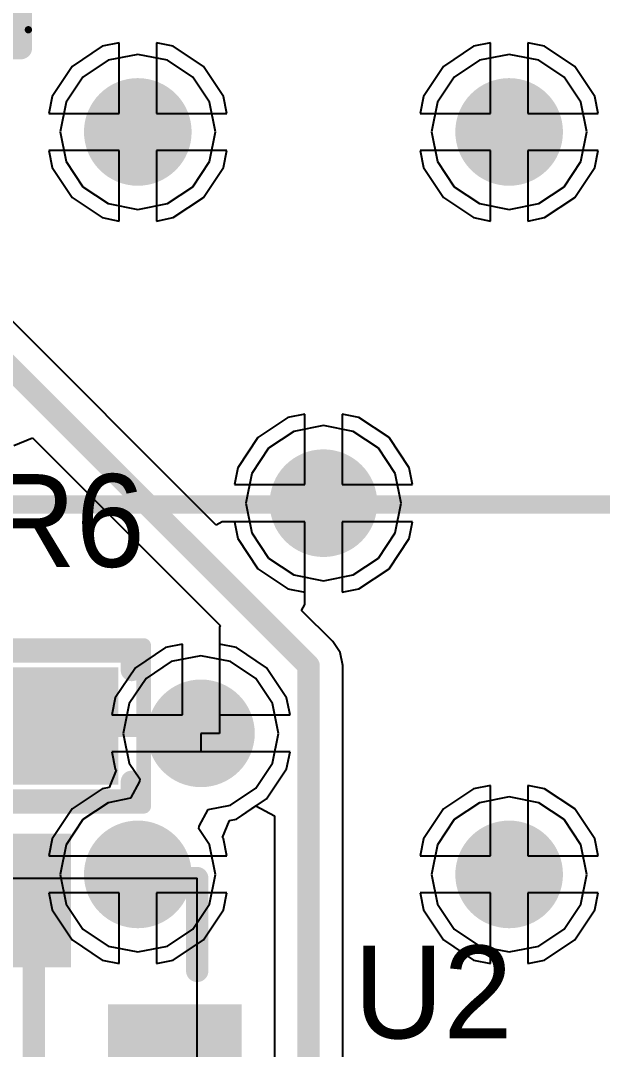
# Model space of a CAD drawing. Header units: millimetres. Extents: x 0.16 to 3.68, y 0.79 to 4.96.
# Drawn here: x 1.8684 to 2.0251, y 1.2529 to 1.53 of the extents above; entities that cross this region are included whole.
import ezdxf

# ---------------------------------------------------------------- set-up
doc = ezdxf.new("R2010")
doc.units = ezdxf.units.MM
doc.header["$MEASUREMENT"] = 0
for name, color, linetype in [('BottomLayer', 5, 'Continuous'), ('BottomOverlay', 54, 'Continuous'), ('KeepOutLayer', 6, 'Continuous'), ('Mechanical1', 6, 'Continuous'), ('Mechanical13', 56, 'Continuous'), ('Mechanical15', 56, 'Continuous'), ('MidLayer1', 16, 'Continuous'), ('MidLayer2', 76, 'Continuous'), ('MultiLayer', 9, 'Continuous'), ('TopLayer', 1, 'Continuous'), ('TopOverlay', 2, 'Continuous'), ('TopPaste', 8, 'Continuous'), ('TopSolder', 216, 'Continuous'), ('ViaHoleLayer', 16, 'Continuous')]:
    doc.layers.add(name, color=color, linetype=linetype)

# ---------------------------------------------------------------- blocks, each defined once
blk = doc.blocks.new('RES_0402_1005_2')
at = {"layer": 'Mechanical13', "const_width": 0.00394}
for points in [[(-0.02067, 0.01083), (-0.02067, -0.01083)], [(0.02067, 0.01083), (-0.02067, 0.01083)], [(0.02067, 0.01083), (0.02067, -0.01083)], [(0.02067, -0.01083), (-0.02067, -0.01083)]]:
    blk.add_lwpolyline(points, dxfattribs=at)
at = {"layer": 'Mechanical13', "const_width": 0.00197}
for points in [[(-0.02165, 0.01083, 1), (-0.01969, 0.01083, 1)], [(-0.02165, 0.01083, 1), (-0.01969, 0.01083, 1)], [(0.01969, 0.01083, 1), (0.02165, 0.01083, 1)], [(0.01969, 0.01083, 1), (0.02165, 0.01083, 1)], [(-0.02165, -0.01083, 1), (-0.01969, -0.01083, 1)], [(-0.02165, -0.01083, 1), (-0.01969, -0.01083, 1)], [(0.01969, -0.01083, 1), (0.02165, -0.01083, 1)], [(0.01969, -0.01083, 1), (0.02165, -0.01083, 1)]]:
    blk.add_lwpolyline(points, format="xyb", close=True, dxfattribs=at)
at = {"layer": 'Mechanical15', "const_width": 0.00394}
for points in [[(-0.04823, 0.02165), (-0.04823, -0.02165)], [(0.04823, 0.02165), (-0.04823, 0.02165)], [(0.04823, 0.02165), (0.04823, -0.02165)], [(0, 0.01083), (0, -0.01083)], [(0.01083, 0), (-0.01083, 0)], [(0.04823, -0.02165), (-0.04823, -0.02165)]]:
    blk.add_lwpolyline(points, dxfattribs=at)
at = {"layer": 'Mechanical15', "const_width": 0.00197}
for points in [[(-0.04921, 0.02165, 1), (-0.04724, 0.02165, 1)], [(-0.04921, 0.02165, 1), (-0.04724, 0.02165, 1)], [(0.04724, 0.02165, 1), (0.04921, 0.02165, 1)], [(0.04724, 0.02165, 1), (0.04921, 0.02165, 1)], [(-0.00098, 0.01083, 1), (0.00098, 0.01083, 1)], [(-0.01181, 0, 1), (-0.00984, 0, 1)], [(0.00984, 0, 1), (0.01181, 0, 1)], [(-0.00098, -0.01083, 1), (0.00098, -0.01083, 1)], [(-0.04921, -0.02165, 1), (-0.04724, -0.02165, 1)], [(-0.04921, -0.02165, 1), (-0.04724, -0.02165, 1)], [(0.04724, -0.02165, 1), (0.04921, -0.02165, 1)], [(0.04724, -0.02165, 1), (0.04921, -0.02165, 1)]]:
    blk.add_lwpolyline(points, format="xyb", close=True, dxfattribs=at)
at = {"layer": 'TopLayer'}
for points in [[(-0.00787, -0.01181), (-0.00787, 0.01181), (-0.0374, -0.01181), (-0.0374, 0.01181)], [(0.0374, -0.01181), (0.0374, 0.01181), (0.00787, -0.01181), (0.00787, 0.01181)]]:
    blk.add_solid(points, dxfattribs=at)
at = {"layer": 'TopOverlay', "const_width": 0.00591}
for points in [[(0.045, 0.02), (-0.045, 0.02)], [(-0.045, 0.02), (-0.045, 0.015)], [(0, 0.02), (0, -0.02)], [(0.045, 0.02), (0.045, 0.015)], [(-0.045, -0.015), (-0.045, -0.02)], [(0.045, -0.015), (0.045, -0.02)], [(0.045, -0.02), (-0.045, -0.02)]]:
    blk.add_lwpolyline(points, dxfattribs=at)
at = {"layer": 'TopOverlay', "const_width": 0.00295}
for points in [[(-0.04648, 0.02, 1), (-0.04352, 0.02, 1)], [(-0.04648, 0.02, 1), (-0.04352, 0.02, 1)], [(-0.00148, 0.02, 1), (0.00148, 0.02, 1)], [(0.04352, 0.02, 1), (0.04648, 0.02, 1)], [(0.04352, 0.02, 1), (0.04648, 0.02, 1)], [(-0.04648, 0.015, 1), (-0.04352, 0.015, 1)], [(0.04352, 0.015, 1), (0.04648, 0.015, 1)], [(-0.04648, -0.015, 1), (-0.04352, -0.015, 1)], [(0.04352, -0.015, 1), (0.04648, -0.015, 1)], [(-0.04648, -0.02, 1), (-0.04352, -0.02, 1)], [(-0.04648, -0.02, 1), (-0.04352, -0.02, 1)], [(-0.00148, -0.02, 1), (0.00148, -0.02, 1)], [(0.04352, -0.02, 1), (0.04648, -0.02, 1)], [(0.04352, -0.02, 1), (0.04648, -0.02, 1)]]:
    blk.add_lwpolyline(points, format="xyb", close=True, dxfattribs=at)
at = {"layer": 'TopPaste'}
for points in [[(-0.00787, -0.01181), (-0.00787, 0.01181), (-0.0374, -0.01181), (-0.0374, 0.01181)], [(0.0374, -0.01181), (0.0374, 0.01181), (0.00787, -0.01181), (0.00787, 0.01181)]]:
    blk.add_solid(points, dxfattribs=at)
at = {"layer": 'TopSolder'}
for points in [[(-0.00387, -0.01581), (-0.00387, 0.01581), (-0.0414, -0.01581), (-0.0414, 0.01581)], [(0.0414, -0.01581), (0.0414, 0.01581), (0.00387, -0.01581), (0.00387, 0.01581)]]:
    blk.add_solid(points, dxfattribs=at)
blk = doc.blocks.new('5________CUINC_B_5')
at = {"layer": 'BottomOverlay', "const_width": 0.005}
blk.add_lwpolyline([(0.16965, -0.16465), (-0.165, -0.16465)], dxfattribs=at)
blk = doc.blocks.new('LGA16R65P4X4_400X400X160_30')
at = {"layer": 'Mechanical1'}
for points in [[(-0.032, 0.082), (-0.082, 0.032)], [(0.082, 0.082), (-0.082, 0.082)], [(-0.082, 0.082), (-0.082, -0.082)], [(-0.032, 0.082), (-0.044, 0.082)], [(-0.007, 0.082), (-0.019, 0.082)], [(0.019, 0.082), (0.007, 0.082)], [(0.044, 0.082), (0.032, 0.082)], [(0.082, 0.082), (0.082, -0.082)], [(-0.082, 0.044), (-0.082, 0.032)], [(0.082, 0.044), (0.082, 0.032)], [(-0.082, 0.019), (-0.082, 0.007)], [(0.082, 0.019), (0.082, 0.007)], [(-0.082, -0.007), (-0.082, -0.019)], [(0.082, -0.007), (0.082, -0.019)], [(-0.082, -0.032), (-0.082, -0.044)], [(0.082, -0.032), (0.082, -0.044)], [(0.082, -0.082), (-0.082, -0.082)], [(-0.032, -0.082), (-0.044, -0.082)], [(-0.007, -0.082), (-0.019, -0.082)], [(0.019, -0.082), (0.007, -0.082)], [(0.044, -0.082), (0.032, -0.082)]]:
    blk.add_lwpolyline(points, dxfattribs=at)
for points in [[(-0.082, 0.082, 1), (-0.082, 0.082, 1)], [(-0.082, 0.082, 1), (-0.082, 0.082, 1)], [(-0.044, 0.082, 1), (-0.044, 0.082, 1)], [(-0.032, 0.082, 1), (-0.032, 0.082, 1)], [(-0.032, 0.082, 1), (-0.032, 0.082, 1)], [(-0.019, 0.082, 1), (-0.019, 0.082, 1)], [(-0.007, 0.082, 1), (-0.007, 0.082, 1)], [(0.007, 0.082, 1), (0.007, 0.082, 1)], [(0.019, 0.082, 1), (0.019, 0.082, 1)], [(0.032, 0.082, 1), (0.032, 0.082, 1)], [(0.044, 0.082, 1), (0.044, 0.082, 1)], [(0.082, 0.082, 1), (0.082, 0.082, 1)], [(0.082, 0.082, 1), (0.082, 0.082, 1)], [(-0.082, 0.044, 1), (-0.082, 0.044, 1)], [(0.082, 0.044, 1), (0.082, 0.044, 1)], [(-0.082, 0.032, 1), (-0.082, 0.032, 1)], [(-0.082, 0.032, 1), (-0.082, 0.032, 1)], [(0.082, 0.032, 1), (0.082, 0.032, 1)], [(-0.082, 0.019, 1), (-0.082, 0.019, 1)], [(0.082, 0.019, 1), (0.082, 0.019, 1)], [(-0.082, 0.007, 1), (-0.082, 0.007, 1)], [(0.082, 0.007, 1), (0.082, 0.007, 1)], [(-0.082, -0.007, 1), (-0.082, -0.007, 1)], [(0.082, -0.007, 1), (0.082, -0.007, 1)], [(-0.082, -0.019, 1), (-0.082, -0.019, 1)], [(0.082, -0.019, 1), (0.082, -0.019, 1)], [(-0.082, -0.032, 1), (-0.082, -0.032, 1)], [(0.082, -0.032, 1), (0.082, -0.032, 1)], [(-0.082, -0.044, 1), (-0.082, -0.044, 1)], [(0.082, -0.044, 1), (0.082, -0.044, 1)], [(-0.082, -0.082, 1), (-0.082, -0.082, 1)], [(-0.082, -0.082, 1), (-0.082, -0.082, 1)], [(-0.044, -0.082, 1), (-0.044, -0.082, 1)], [(-0.032, -0.082, 1), (-0.032, -0.082, 1)], [(-0.019, -0.082, 1), (-0.019, -0.082, 1)], [(-0.007, -0.082, 1), (-0.007, -0.082, 1)], [(0.007, -0.082, 1), (0.007, -0.082, 1)], [(0.019, -0.082, 1), (0.019, -0.082, 1)], [(0.032, -0.082, 1), (0.032, -0.082, 1)], [(0.044, -0.082, 1), (0.044, -0.082, 1)], [(0.082, -0.082, 1), (0.082, -0.082, 1)], [(0.082, -0.082, 1), (0.082, -0.082, 1)]]:
    blk.add_lwpolyline(points, format="xyb", close=True, dxfattribs=at)
at = {"layer": 'TopLayer'}
for points in [[(-0.032, 0.09), (-0.044, 0.09), (-0.032, 0.062), (-0.044, 0.062)], [(-0.007, 0.09), (-0.019, 0.09), (-0.007, 0.062), (-0.019, 0.062)], [(0.019, 0.09), (0.007, 0.09), (0.019, 0.062), (0.007, 0.062)], [(0.044, 0.09), (0.032, 0.09), (0.044, 0.062), (0.032, 0.062)], [(-0.09, 0.044), (-0.09, 0.032), (-0.062, 0.044), (-0.062, 0.032)], [(0.062, 0.044), (0.062, 0.032), (0.09, 0.044), (0.09, 0.032)], [(-0.09, 0.019), (-0.09, 0.007), (-0.062, 0.019), (-0.062, 0.007)], [(0.062, 0.019), (0.062, 0.007), (0.09, 0.019), (0.09, 0.007)], [(-0.09, -0.007), (-0.09, -0.019), (-0.062, -0.007), (-0.062, -0.019)], [(0.062, -0.007), (0.062, -0.019), (0.09, -0.007), (0.09, -0.019)], [(-0.09, -0.032), (-0.09, -0.044), (-0.062, -0.032), (-0.062, -0.044)], [(0.062, -0.032), (0.062, -0.044), (0.09, -0.032), (0.09, -0.044)], [(-0.032, -0.062), (-0.044, -0.062), (-0.032, -0.09), (-0.044, -0.09)], [(-0.007, -0.062), (-0.019, -0.062), (-0.007, -0.09), (-0.019, -0.09)], [(0.019, -0.062), (0.007, -0.062), (0.019, -0.09), (0.007, -0.09)], [(0.044, -0.062), (0.032, -0.062), (0.044, -0.09), (0.032, -0.09)]]:
    blk.add_solid(points, dxfattribs=at)
at = {"layer": 'TopOverlay', "const_width": 0.006}
for points in [[(-0.057, 0.082), (-0.082, 0.082)], [(-0.082, 0.082), (-0.082, 0.057)], [(0.082, 0.082), (0.057, 0.082)], [(0.082, 0.082), (0.082, 0.057)], [(-0.082, -0.057), (-0.082, -0.082)], [(0.082, -0.057), (0.082, -0.082)], [(-0.057, -0.082), (-0.082, -0.082)], [(0.082, -0.082), (0.057, -0.082)]]:
    blk.add_lwpolyline(points, dxfattribs=at)
at = {"layer": 'TopOverlay', "const_width": 0.003}
for points in [[(-0.0835, 0.082, 1), (-0.0805, 0.082, 1)], [(-0.0835, 0.082, 1), (-0.0805, 0.082, 1)], [(-0.0585, 0.082, 1), (-0.0555, 0.082, 1)], [(0.0555, 0.082, 1), (0.0585, 0.082, 1)], [(0.0805, 0.082, 1), (0.0835, 0.082, 1)], [(0.0805, 0.082, 1), (0.0835, 0.082, 1)], [(-0.0835, 0.057, 1), (-0.0805, 0.057, 1)], [(0.0805, 0.057, 1), (0.0835, 0.057, 1)], [(-0.0835, -0.057, 1), (-0.0805, -0.057, 1)], [(0.0805, -0.057, 1), (0.0835, -0.057, 1)], [(-0.0835, -0.082, 1), (-0.0805, -0.082, 1)], [(-0.0835, -0.082, 1), (-0.0805, -0.082, 1)], [(-0.0585, -0.082, 1), (-0.0555, -0.082, 1)], [(0.0555, -0.082, 1), (0.0585, -0.082, 1)], [(0.0805, -0.082, 1), (0.0835, -0.082, 1)], [(0.0805, -0.082, 1), (0.0835, -0.082, 1)]]:
    blk.add_lwpolyline(points, format="xyb", close=True, dxfattribs=at)
at = {"layer": 'TopPaste'}
for points in [[(-0.032, 0.09), (-0.044, 0.09), (-0.032, 0.062), (-0.044, 0.062)], [(-0.007, 0.09), (-0.019, 0.09), (-0.007, 0.062), (-0.019, 0.062)], [(0.019, 0.09), (0.007, 0.09), (0.019, 0.062), (0.007, 0.062)], [(0.044, 0.09), (0.032, 0.09), (0.044, 0.062), (0.032, 0.062)], [(-0.09, 0.044), (-0.09, 0.032), (-0.062, 0.044), (-0.062, 0.032)], [(0.062, 0.044), (0.062, 0.032), (0.09, 0.044), (0.09, 0.032)], [(-0.09, 0.019), (-0.09, 0.007), (-0.062, 0.019), (-0.062, 0.007)], [(0.062, 0.019), (0.062, 0.007), (0.09, 0.019), (0.09, 0.007)], [(-0.09, -0.007), (-0.09, -0.019), (-0.062, -0.007), (-0.062, -0.019)], [(0.062, -0.007), (0.062, -0.019), (0.09, -0.007), (0.09, -0.019)], [(-0.09, -0.032), (-0.09, -0.044), (-0.062, -0.032), (-0.062, -0.044)], [(0.062, -0.032), (0.062, -0.044), (0.09, -0.032), (0.09, -0.044)], [(-0.032, -0.062), (-0.044, -0.062), (-0.032, -0.09), (-0.044, -0.09)], [(-0.007, -0.062), (-0.019, -0.062), (-0.007, -0.09), (-0.019, -0.09)], [(0.019, -0.062), (0.007, -0.062), (0.019, -0.09), (0.007, -0.09)], [(0.044, -0.062), (0.032, -0.062), (0.044, -0.09), (0.032, -0.09)]]:
    blk.add_solid(points, dxfattribs=at)
at = {"layer": 'TopSolder'}
for points in [[(-0.028, 0.094), (-0.048, 0.094), (-0.028, 0.058), (-0.048, 0.058)], [(-0.003, 0.094), (-0.023, 0.094), (-0.003, 0.058), (-0.023, 0.058)], [(0.023, 0.094), (0.003, 0.094), (0.023, 0.058), (0.003, 0.058)], [(0.048, 0.094), (0.028, 0.094), (0.048, 0.058), (0.028, 0.058)], [(-0.094, 0.048), (-0.094, 0.028), (-0.058, 0.048), (-0.058, 0.028)], [(0.058, 0.048), (0.058, 0.028), (0.094, 0.048), (0.094, 0.028)], [(-0.094, 0.023), (-0.094, 0.003), (-0.058, 0.023), (-0.058, 0.003)], [(0.058, 0.023), (0.058, 0.003), (0.094, 0.023), (0.094, 0.003)], [(-0.094, -0.003), (-0.094, -0.023), (-0.058, -0.003), (-0.058, -0.023)], [(0.058, -0.003), (0.058, -0.023), (0.094, -0.003), (0.094, -0.023)], [(-0.094, -0.028), (-0.094, -0.048), (-0.058, -0.028), (-0.058, -0.048)], [(0.058, -0.028), (0.058, -0.048), (0.094, -0.028), (0.094, -0.048)], [(-0.028, -0.058), (-0.048, -0.058), (-0.028, -0.094), (-0.048, -0.094)], [(-0.003, -0.058), (-0.023, -0.058), (-0.003, -0.094), (-0.023, -0.094)], [(0.023, -0.058), (0.003, -0.058), (0.023, -0.094), (0.003, -0.094)], [(0.048, -0.058), (0.028, -0.058), (0.048, -0.094), (0.028, -0.094)]]:
    blk.add_solid(points, dxfattribs=at)
blk = doc.blocks.new('LED_0603_1608_BLUE_40')
at = {"layer": 'Mechanical13', "const_width": 0.00394}
for points in [[(-0.03445, -0.0187), (-0.03445, 0.0187)], [(0.03445, 0.0187), (-0.03445, 0.0187)], [(0.03445, -0.0187), (0.03445, 0.0187)], [(0.03445, -0.0187), (-0.03445, -0.0187)]]:
    blk.add_lwpolyline(points, dxfattribs=at)
at = {"layer": 'Mechanical13', "const_width": 0.00197}
for points in [[(-0.03543, 0.0187, 1), (-0.03346, 0.0187, 1)], [(-0.03543, 0.0187, 1), (-0.03346, 0.0187, 1)], [(0.03346, 0.0187, 1), (0.03543, 0.0187, 1)], [(0.03346, 0.0187, 1), (0.03543, 0.0187, 1)], [(-0.03543, -0.0187, 1), (-0.03346, -0.0187, 1)], [(-0.03543, -0.0187, 1), (-0.03346, -0.0187, 1)], [(0.03346, -0.0187, 1), (0.03543, -0.0187, 1)], [(0.03346, -0.0187, 1), (0.03543, -0.0187, 1)]]:
    blk.add_lwpolyline(points, format="xyb", close=True, dxfattribs=at)
at = {"layer": 'Mechanical15'}
for points, const_width in [([(-0.055, -0.02953), (-0.055, 0.02953)], 0.00197), ([(0.055, 0.02953), (-0.055, 0.02953)], 0.00197), ([(0.055, -0.02953), (0.055, 0.02953)], 0.00197), ([(0, -0.0187), (0, 0.0187)], 0.00394), ([(0.0187, 0), (-0.0187, 0)], 0.00394), ([(0.055, -0.02953), (-0.055, -0.02953)], 0.00197)]:
    blk.add_lwpolyline(points, dxfattribs=dict(at, const_width=const_width))
for points, const_width in [([(-0.05549, 0.02953, 1), (-0.05451, 0.02953, 1)], 0.000984), ([(-0.05549, 0.02953, 1), (-0.05451, 0.02953, 1)], 0.000984), ([(0.05451, 0.02953, 1), (0.05549, 0.02953, 1)], 0.000984), ([(0.05451, 0.02953, 1), (0.05549, 0.02953, 1)], 0.000984), ([(-0.00098, 0.0187, 1), (0.00098, 0.0187, 1)], 0.00197), ([(-0.01969, 0, 1), (-0.01772, 0, 1)], 0.00197), ([(0.01772, 0, 1), (0.01968, 0, 1)], 0.00197), ([(-0.00098, -0.0187, 1), (0.00098, -0.0187, 1)], 0.00197), ([(-0.05549, -0.02953, 1), (-0.05451, -0.02953, 1)], 0.000984), ([(-0.05549, -0.02953, 1), (-0.05451, -0.02953, 1)], 0.000984), ([(0.05451, -0.02953, 1), (0.05549, -0.02953, 1)], 0.000984), ([(0.05451, -0.02953, 1), (0.05549, -0.02953, 1)], 0.000984)]:
    blk.add_lwpolyline(points, format="xyb", close=True, dxfattribs=dict(at, const_width=const_width))
at = {"layer": 'TopLayer'}
for points in [[(-0.01378, -0.01575), (-0.01378, 0.01575), (-0.04528, -0.01575), (-0.04528, 0.01575)], [(0.04528, -0.01575), (0.04528, 0.01575), (0.01378, -0.01575), (0.01378, 0.01575)]]:
    blk.add_solid(points, dxfattribs=at)
at = {"layer": 'TopOverlay'}
for points, const_width in [([(-0.06, 0.02), (-0.06, 0.02756)], 0.00591), ([(0.05906, 0.02756), (-0.06, 0.02756)], 0.00591), ([(0, 0.01378), (0, 0.02756)], 0.00591), ([(0.06, 0.02756), (0.055, 0.02756)], 0.00591), ([(0.055, 0.01), (0.055, 0.02756)], 0.00591), ([(0.06, 0.01), (0.06, 0.02756)], 0.00591), ([(0.00689, 0), (-0.00689, 0.00984)], 0.00394), ([(-0.00689, 0), (-0.00689, 0.00984)], 0.00394), ([(0.06, 0.01), (0.055, 0.01)], 0.00591), ([(0.00689, 0), (0.00689, 0.00886)], 0.00394), ([(-0.00689, -0.00984), (-0.00689, 0)], 0.00394), ([(-0.00689, -0.00984), (0.00689, 0)], 0.00394), ([(0.00689, -0.00886), (0.00689, 0)], 0.00394), ([(0.06, -0.01), (0.055, -0.01)], 0.00591), ([(0.055, -0.02756), (0.055, -0.01)], 0.00591), ([(0.06, -0.02756), (0.06, -0.01)], 0.00591), ([(0, -0.02756), (0, -0.01378)], 0.00591), ([(-0.06, -0.02756), (-0.06, -0.02)], 0.00591), ([(0.05906, -0.02756), (-0.06, -0.02756)], 0.00591), ([(0.06, -0.02756), (0.055, -0.02756)], 0.00591)]:
    blk.add_lwpolyline(points, dxfattribs=dict(at, const_width=const_width))
for points, const_width in [([(-0.06148, 0.02756, 1), (-0.05852, 0.02756, 1)], 0.00295), ([(-0.06148, 0.02756, 1), (-0.05852, 0.02756, 1)], 0.00295), ([(-0.00148, 0.02756, 1), (0.00148, 0.02756, 1)], 0.00295), ([(0.05352, 0.02756, 1), (0.05648, 0.02756, 1)], 0.00295), ([(0.05352, 0.02756, 1), (0.05648, 0.02756, 1)], 0.00295), ([(0.05758, 0.02756, 1), (0.06053, 0.02756, 1)], 0.00295), ([(0.05852, 0.02756, 1), (0.06148, 0.02756, 1)], 0.00295), ([(0.05852, 0.02756, 1), (0.06148, 0.02756, 1)], 0.00295), ([(-0.06148, 0.02, 1), (-0.05852, 0.02, 1)], 0.00295), ([(-0.00148, 0.01378, 1), (0.00148, 0.01378, 1)], 0.00295), ([(-0.00787, 0.00984, 1), (-0.00591, 0.00984, 1)], 0.00197), ([(-0.00787, 0.00984, 1), (-0.00591, 0.00984, 1)], 0.00197), ([(0.05352, 0.01, 1), (0.05648, 0.01, 1)], 0.00295), ([(0.05352, 0.01, 1), (0.05648, 0.01, 1)], 0.00295), ([(0.05852, 0.01, 1), (0.06148, 0.01, 1)], 0.00295), ([(0.05852, 0.01, 1), (0.06148, 0.01, 1)], 0.00295), ([(0.00591, 0.00886, 1), (0.00787, 0.00886, 1)], 0.00197), ([(-0.00787, 0, 1), (-0.00591, 0, 1)], 0.00197), ([(-0.00787, 0, 1), (-0.00591, 0, 1)], 0.00197), ([(0.00591, 0, 1), (0.00787, 0, 1)], 0.00197), ([(0.00591, 0, 1), (0.00787, 0, 1)], 0.00197), ([(0.00591, 0, 1), (0.00787, 0, 1)], 0.00197), ([(0.00591, 0, 1), (0.00787, 0, 1)], 0.00197), ([(-0.00787, -0.00984, 1), (-0.00591, -0.00984, 1)], 0.00197), ([(-0.00787, -0.00984, 1), (-0.00591, -0.00984, 1)], 0.00197), ([(0.00591, -0.00886, 1), (0.00787, -0.00886, 1)], 0.00197), ([(0.05352, -0.01, 1), (0.05648, -0.01, 1)], 0.00295), ([(0.05352, -0.01, 1), (0.05648, -0.01, 1)], 0.00295), ([(0.05852, -0.01, 1), (0.06148, -0.01, 1)], 0.00295), ([(0.05852, -0.01, 1), (0.06148, -0.01, 1)], 0.00295), ([(-0.00148, -0.01378, 1), (0.00148, -0.01378, 1)], 0.00295), ([(-0.06148, -0.02, 1), (-0.05852, -0.02, 1)], 0.00295), ([(-0.06148, -0.02756, 1), (-0.05852, -0.02756, 1)], 0.00295), ([(-0.06148, -0.02756, 1), (-0.05852, -0.02756, 1)], 0.00295), ([(-0.00148, -0.02756, 1), (0.00148, -0.02756, 1)], 0.00295), ([(0.05352, -0.02756, 1), (0.05648, -0.02756, 1)], 0.00295), ([(0.05352, -0.02756, 1), (0.05648, -0.02756, 1)], 0.00295), ([(0.05758, -0.02756, 1), (0.06053, -0.02756, 1)], 0.00295), ([(0.05852, -0.02756, 1), (0.06148, -0.02756, 1)], 0.00295), ([(0.05852, -0.02756, 1), (0.06148, -0.02756, 1)], 0.00295)]:
    blk.add_lwpolyline(points, format="xyb", close=True, dxfattribs=dict(at, const_width=const_width))
at = {"layer": 'TopPaste'}
for points in [[(-0.01378, -0.01575), (-0.01378, 0.01575), (-0.04528, -0.01575), (-0.04528, 0.01575)], [(0.04528, -0.01575), (0.04528, 0.01575), (0.01378, -0.01575), (0.01378, 0.01575)]]:
    blk.add_solid(points, dxfattribs=at)
at = {"layer": 'TopSolder'}
for points in [[(-0.00978, -0.01975), (-0.00978, 0.01975), (-0.04928, -0.01975), (-0.04928, 0.01975)], [(0.04928, -0.01975), (0.04928, 0.01975), (0.00978, -0.01975), (0.00978, 0.01975)]]:
    blk.add_solid(points, dxfattribs=at)

msp = doc.modelspace()

# ---------------------------------------------------------------- linework, layer by layer
at = {"layer": 'BottomLayer'}
for p, q in [((1.89044, 1.52308), (1.88234, 1.51766)), ((1.895, 1.52399), (1.89044, 1.52308)), ((1.895, 1.505), (1.895, 1.52399)), ((1.90956, 1.52308), (1.905, 1.52399)), ((1.905, 1.52399), (1.905, 1.505)), ((1.91766, 1.51766), (1.90956, 1.52308)), ((1.99044, 1.52308), (1.98234, 1.51766)), ((1.995, 1.52399), (1.99044, 1.52308)), ((1.995, 1.505), (1.995, 1.52399)), ((2.00956, 1.52308), (2.005, 1.52399)), ((2.005, 1.52399), (2.005, 1.505)), ((2.01766, 1.51766), (2.00956, 1.52308)), ((1.88234, 1.51766), (1.87692, 1.50956)), ((1.92308, 1.50956), (1.91766, 1.51766)), ((1.98234, 1.51766), (1.97692, 1.50956)), ((2.02308, 1.50956), (2.01766, 1.51766)), ((1.87692, 1.50956), (1.87601, 1.505)), ((1.92399, 1.505), (1.92308, 1.50956)), ((1.97692, 1.50956), (1.97601, 1.505)), ((2.02399, 1.505), (2.02308, 1.50956)), ((1.87601, 1.505), (1.895, 1.505)), ((1.905, 1.505), (1.92399, 1.505)), ((1.97601, 1.505), (1.995, 1.505)), ((2.005, 1.505), (2.02399, 1.505)), ((1.895, 1.495), (1.87601, 1.495)), ((1.87601, 1.495), (1.87692, 1.49044)), ((1.895, 1.47601), (1.895, 1.495)), ((1.92399, 1.495), (1.905, 1.495)), ((1.905, 1.495), (1.905, 1.47601)), ((1.92308, 1.49044), (1.92399, 1.495)), ((1.995, 1.495), (1.97601, 1.495)), ((1.97601, 1.495), (1.97692, 1.49044)), ((1.995, 1.47601), (1.995, 1.495)), ((2.02399, 1.495), (2.005, 1.495)), ((2.005, 1.495), (2.005, 1.47601)), ((2.02308, 1.49044), (2.02399, 1.495)), ((1.87692, 1.49044), (1.88234, 1.48234)), ((1.91766, 1.48234), (1.92308, 1.49044)), ((1.97692, 1.49044), (1.98234, 1.48234)), ((2.01766, 1.48234), (2.02308, 1.49044)), ((1.92109, 1.39412), (1.83222, 1.48299)), ((1.88234, 1.48234), (1.89044, 1.47692)), ((1.90956, 1.47692), (1.91766, 1.48234)), ((1.98234, 1.48234), (1.99044, 1.47692)), ((2.00956, 1.47692), (2.01766, 1.48234)), ((1.89044, 1.47692), (1.895, 1.47601)), ((1.905, 1.47601), (1.90956, 1.47692)), ((1.99044, 1.47692), (1.995, 1.47601)), ((2.005, 1.47601), (2.00956, 1.47692)), ((1.94044, 1.42308), (1.93234, 1.41766)), ((1.945, 1.42399), (1.94044, 1.42308)), ((1.945, 1.405), (1.945, 1.42399)), ((1.95956, 1.42308), (1.955, 1.42399)), ((1.955, 1.42399), (1.955, 1.405)), ((1.96766, 1.41766), (1.95956, 1.42308)), ((1.86661, 1.41557), (1.87161, 1.41764)), ((1.87161, 1.41764), (1.92222, 1.36704)), ((1.93234, 1.41766), (1.92692, 1.40956)), ((1.97308, 1.40956), (1.96766, 1.41766)), ((1.92692, 1.40956), (1.92601, 1.405)), ((1.97399, 1.405), (1.97308, 1.40956)), ((1.92601, 1.405), (1.945, 1.405)), ((1.955, 1.405), (1.97399, 1.405)), ((1.92274, 1.395), (1.92109, 1.39412)), ((1.945, 1.395), (1.92274, 1.395)), ((1.945, 1.37274), (1.945, 1.395)), ((1.97399, 1.395), (1.955, 1.395)), ((1.955, 1.395), (1.955, 1.37601)), ((1.97308, 1.39044), (1.97399, 1.395)), ((1.96766, 1.38234), (1.97308, 1.39044)), ((1.95956, 1.37692), (1.96766, 1.38234)), ((1.955, 1.37601), (1.95956, 1.37692)), ((1.94412, 1.37109), (1.945, 1.37274)), ((1.95249, 1.36272), (1.94412, 1.37109)), ((1.92222, 1.36704), (1.922, 1.36664)), ((1.922, 1.36664), (1.922, 1.338)), ((1.90744, 1.36108), (1.89934, 1.35566)), ((1.912, 1.36199), (1.90744, 1.36108)), ((1.912, 1.343), (1.912, 1.36199)), ((1.95448, 1.35975), (1.95249, 1.36272)), ((1.95518, 1.35623), (1.95448, 1.35975)), ((1.89934, 1.35566), (1.89392, 1.34756)), ((1.95518, 1.22552), (1.95518, 1.35623)), ((1.89392, 1.34756), (1.89301, 1.343)), ((1.89301, 1.343), (1.912, 1.343)), ((1.922, 1.338), (1.917, 1.338)), ((1.917, 1.338), (1.917, 1.333)), ((1.917, 1.333), (1.89301, 1.333)), ((1.89301, 1.333), (1.89392, 1.32844)), ((1.89418, 1.32806), (1.89226, 1.32344)), ((1.89392, 1.32844), (1.89418, 1.32806)), ((1.89044, 1.32308), (1.88234, 1.31766)), ((1.89226, 1.32344), (1.89044, 1.32308)), ((1.99044, 1.32308), (1.98234, 1.31766)), ((1.995, 1.32399), (1.99044, 1.32308)), ((1.995, 1.305), (1.995, 1.32399)), ((2.00956, 1.32308), (2.005, 1.32399)), ((2.005, 1.32399), (2.005, 1.305)), ((2.01766, 1.31766), (2.00956, 1.32308)), ((1.88234, 1.31766), (1.87692, 1.30956)), ((1.92656, 1.31492), (1.93182, 1.31844)), ((1.93182, 1.31844), (1.93682, 1.31577)), ((1.98234, 1.31766), (1.97692, 1.30956)), ((2.02308, 1.30956), (2.01766, 1.31766)), ((1.92282, 1.30994), (1.92474, 1.31456)), ((1.92474, 1.31456), (1.92656, 1.31492)), ((1.93682, 1.31577), (1.93682, 1.22552)), ((1.87692, 1.30956), (1.87601, 1.305)), ((1.92308, 1.30956), (1.92282, 1.30994)), ((1.92399, 1.305), (1.92308, 1.30956)), ((1.97692, 1.30956), (1.97601, 1.305)), ((2.02399, 1.305), (2.02308, 1.30956)), ((1.87601, 1.305), (1.92399, 1.305)), ((1.97601, 1.305), (1.995, 1.305)), ((2.005, 1.305), (2.02399, 1.305)), ((1.895, 1.295), (1.87601, 1.295)), ((1.87601, 1.295), (1.87692, 1.29044)), ((1.895, 1.27601), (1.895, 1.295)), ((1.92399, 1.295), (1.905, 1.295)), ((1.905, 1.295), (1.905, 1.27601)), ((1.92308, 1.29044), (1.92399, 1.295)), ((1.995, 1.295), (1.97601, 1.295)), ((1.97601, 1.295), (1.97692, 1.29044)), ((1.995, 1.27601), (1.995, 1.295)), ((2.02399, 1.295), (2.005, 1.295)), ((2.005, 1.295), (2.005, 1.27601)), ((2.02308, 1.29044), (2.02399, 1.295)), ((1.87692, 1.29044), (1.88234, 1.28234)), ((1.91766, 1.28234), (1.92308, 1.29044)), ((1.97692, 1.29044), (1.98234, 1.28234)), ((2.01766, 1.28234), (2.02308, 1.29044)), ((1.88234, 1.28234), (1.89044, 1.27692)), ((1.90956, 1.27692), (1.91766, 1.28234)), ((1.98234, 1.28234), (1.99044, 1.27692)), ((2.00956, 1.27692), (2.01766, 1.28234)), ((1.89044, 1.27692), (1.895, 1.27601)), ((1.905, 1.27601), (1.90956, 1.27692)), ((1.99044, 1.27692), (1.995, 1.27601)), ((2.005, 1.27601), (2.00956, 1.27692))]:
    msp.add_line(p, q, dxfattribs=at)
for points, const_width in [([(1.89275, 1.5, 1), (1.90725, 1.5, 1)], 0.0145), ([(1.99275, 1.5, 1), (2.00725, 1.5, 1)], 0.0145), ([(1.94275, 1.4, 1), (1.95725, 1.4, 1)], 0.0145), ([(1.9445, 1.35623, 1), (1.9475, 1.35623, 1)], 0.003), ([(1.9445, 1.35623, 1), (1.9475, 1.35623, 1)], 0.003), ([(1.90975, 1.338, 1), (1.92425, 1.338, 1)], 0.0145), ([(1.89275, 1.3, 1), (1.90725, 1.3, 1)], 0.0145), ([(1.99275, 1.3, 1), (2.00725, 1.3, 1)], 0.0145)]:
    msp.add_lwpolyline(points, format="xyb", close=True, dxfattribs=dict(at, const_width=const_width))
at = {"layer": 'BottomLayer', "const_width": 0.006}
for points in [[(1.82573, 1.4765), (1.946, 1.35623)], [(1.946, 1.207), (1.946, 1.35623)]]:
    msp.add_lwpolyline(points, dxfattribs=at)
at = {"layer": 'KeepOutLayer', "const_width": 0.01}
msp.add_lwpolyline([(2.341, 1.516, 1), (0.901, 1.516, 1)], format="xyb", close=True, dxfattribs=at)
at = {"layer": 'MidLayer1'}
for p, q in [((1.89044, 1.52308), (1.88234, 1.51766)), ((1.895, 1.52399), (1.89044, 1.52308)), ((1.895, 1.505), (1.895, 1.52399)), ((1.90956, 1.52308), (1.905, 1.52399)), ((1.905, 1.52399), (1.905, 1.505)), ((1.91766, 1.51766), (1.90956, 1.52308)), ((1.99044, 1.52308), (1.98234, 1.51766)), ((1.995, 1.52399), (1.99044, 1.52308)), ((1.995, 1.505), (1.995, 1.52399)), ((2.00956, 1.52308), (2.005, 1.52399)), ((2.005, 1.52399), (2.005, 1.505)), ((2.01766, 1.51766), (2.00956, 1.52308)), ((1.88234, 1.51766), (1.87692, 1.50956)), ((1.92308, 1.50956), (1.91766, 1.51766)), ((1.98234, 1.51766), (1.97692, 1.50956)), ((2.02308, 1.50956), (2.01766, 1.51766)), ((1.87692, 1.50956), (1.87601, 1.505)), ((1.92399, 1.505), (1.92308, 1.50956)), ((1.97692, 1.50956), (1.97601, 1.505)), ((2.02399, 1.505), (2.02308, 1.50956)), ((1.87601, 1.505), (1.895, 1.505)), ((1.905, 1.505), (1.92399, 1.505)), ((1.97601, 1.505), (1.995, 1.505)), ((2.005, 1.505), (2.02399, 1.505)), ((1.895, 1.495), (1.87601, 1.495)), ((1.87601, 1.495), (1.87692, 1.49044)), ((1.895, 1.47601), (1.895, 1.495)), ((1.92399, 1.495), (1.905, 1.495)), ((1.905, 1.495), (1.905, 1.47601)), ((1.92308, 1.49044), (1.92399, 1.495)), ((1.995, 1.495), (1.97601, 1.495)), ((1.97601, 1.495), (1.97692, 1.49044)), ((1.995, 1.47601), (1.995, 1.495)), ((2.02399, 1.495), (2.005, 1.495)), ((2.005, 1.495), (2.005, 1.47601)), ((2.02308, 1.49044), (2.02399, 1.495)), ((1.87692, 1.49044), (1.88234, 1.48234)), ((1.91766, 1.48234), (1.92308, 1.49044)), ((1.97692, 1.49044), (1.98234, 1.48234)), ((2.01766, 1.48234), (2.02308, 1.49044)), ((1.88234, 1.48234), (1.89044, 1.47692)), ((1.90956, 1.47692), (1.91766, 1.48234)), ((1.98234, 1.48234), (1.99044, 1.47692)), ((2.00956, 1.47692), (2.01766, 1.48234)), ((1.89044, 1.47692), (1.895, 1.47601)), ((1.905, 1.47601), (1.90956, 1.47692)), ((1.99044, 1.47692), (1.995, 1.47601)), ((2.005, 1.47601), (2.00956, 1.47692)), ((1.94044, 1.42308), (1.93234, 1.41766)), ((1.945, 1.42399), (1.94044, 1.42308)), ((1.945, 1.405), (1.945, 1.42399)), ((1.95956, 1.42308), (1.955, 1.42399)), ((1.955, 1.42399), (1.955, 1.405)), ((1.96766, 1.41766), (1.95956, 1.42308)), ((1.93234, 1.41766), (1.92692, 1.40956)), ((1.97308, 1.40956), (1.96766, 1.41766)), ((1.92692, 1.40956), (1.92601, 1.405)), ((1.97399, 1.405), (1.97308, 1.40956)), ((1.92601, 1.405), (1.945, 1.405)), ((1.955, 1.405), (1.97399, 1.405)), ((1.945, 1.395), (1.92601, 1.395)), ((1.92601, 1.395), (1.92692, 1.39044)), ((1.945, 1.37601), (1.945, 1.395)), ((1.97399, 1.395), (1.955, 1.395)), ((1.955, 1.395), (1.955, 1.37601)), ((1.97308, 1.39044), (1.97399, 1.395)), ((1.92692, 1.39044), (1.93234, 1.38234)), ((1.96766, 1.38234), (1.97308, 1.39044)), ((1.93234, 1.38234), (1.94044, 1.37692)), ((1.95956, 1.37692), (1.96766, 1.38234)), ((1.94044, 1.37692), (1.945, 1.37601)), ((1.955, 1.37601), (1.95956, 1.37692)), ((1.90744, 1.36108), (1.89934, 1.35566)), ((1.912, 1.36199), (1.90744, 1.36108)), ((1.912, 1.343), (1.912, 1.36199)), ((1.92656, 1.36108), (1.922, 1.36199)), ((1.922, 1.36199), (1.922, 1.343)), ((1.93466, 1.35566), (1.92656, 1.36108)), ((1.89934, 1.35566), (1.89392, 1.34756)), ((1.94008, 1.34756), (1.93466, 1.35566)), ((1.89392, 1.34756), (1.89301, 1.343)), ((1.94099, 1.343), (1.94008, 1.34756)), ((1.89301, 1.343), (1.912, 1.343)), ((1.922, 1.343), (1.94099, 1.343)), ((1.94099, 1.333), (1.89301, 1.333)), ((1.89301, 1.333), (1.89392, 1.32844)), ((1.94008, 1.32844), (1.94099, 1.333)), ((1.89418, 1.32806), (1.89226, 1.32344)), ((1.89392, 1.32844), (1.89418, 1.32806)), ((1.93466, 1.32034), (1.94008, 1.32844)), ((1.89044, 1.32308), (1.88234, 1.31766)), ((1.89226, 1.32344), (1.89044, 1.32308)), ((1.99044, 1.32308), (1.98234, 1.31766)), ((1.995, 1.32399), (1.99044, 1.32308)), ((1.995, 1.305), (1.995, 1.32399)), ((2.00956, 1.32308), (2.005, 1.32399)), ((2.005, 1.32399), (2.005, 1.305)), ((2.01766, 1.31766), (2.00956, 1.32308)), ((1.92656, 1.31492), (1.93466, 1.32034)), ((1.88234, 1.31766), (1.87692, 1.30956)), ((1.98234, 1.31766), (1.97692, 1.30956)), ((2.02308, 1.30956), (2.01766, 1.31766)), ((1.92282, 1.30994), (1.92474, 1.31456)), ((1.92474, 1.31456), (1.92656, 1.31492)), ((1.87692, 1.30956), (1.87601, 1.305)), ((1.92308, 1.30956), (1.92282, 1.30994)), ((1.92399, 1.305), (1.92308, 1.30956)), ((1.97692, 1.30956), (1.97601, 1.305)), ((2.02399, 1.305), (2.02308, 1.30956)), ((1.87601, 1.305), (1.92399, 1.305)), ((1.97601, 1.305), (1.995, 1.305)), ((2.005, 1.305), (2.02399, 1.305)), ((1.895, 1.295), (1.87601, 1.295)), ((1.87601, 1.295), (1.87692, 1.29044)), ((1.895, 1.27601), (1.895, 1.295)), ((1.92399, 1.295), (1.905, 1.295)), ((1.905, 1.295), (1.905, 1.27601)), ((1.92308, 1.29044), (1.92399, 1.295)), ((1.995, 1.295), (1.97601, 1.295)), ((1.97601, 1.295), (1.97692, 1.29044)), ((1.995, 1.27601), (1.995, 1.295)), ((2.02399, 1.295), (2.005, 1.295)), ((2.005, 1.295), (2.005, 1.27601)), ((2.02308, 1.29044), (2.02399, 1.295)), ((1.87692, 1.29044), (1.88234, 1.28234)), ((1.91766, 1.28234), (1.92308, 1.29044)), ((1.97692, 1.29044), (1.98234, 1.28234)), ((2.01766, 1.28234), (2.02308, 1.29044)), ((1.88234, 1.28234), (1.89044, 1.27692)), ((1.90956, 1.27692), (1.91766, 1.28234)), ((1.98234, 1.28234), (1.99044, 1.27692)), ((2.00956, 1.27692), (2.01766, 1.28234)), ((1.89044, 1.27692), (1.895, 1.27601)), ((1.905, 1.27601), (1.90956, 1.27692)), ((1.99044, 1.27692), (1.995, 1.27601)), ((2.005, 1.27601), (2.00956, 1.27692))]:
    msp.add_line(p, q, dxfattribs=at)
for points, const_width in [([(1.89275, 1.5, 1), (1.90725, 1.5, 1)], 0.0145), ([(1.99275, 1.5, 1), (2.00725, 1.5, 1)], 0.0145), ([(1.94275, 1.4, 1), (1.95725, 1.4, 1)], 0.0145), ([(1.90975, 1.338, 1), (1.92425, 1.338, 1)], 0.0145), ([(1.9145, 1.343, 1), (1.9175, 1.343, 1)], 0.003), ([(1.9155, 1.342, 1), (1.9185, 1.342, 1)], 0.003), ([(1.9155, 1.342, 1), (1.9185, 1.342, 1)], 0.003), ([(1.9155, 1.338, 1), (1.9185, 1.338, 1)], 0.003), ([(1.89275, 1.3, 1), (1.90725, 1.3, 1)], 0.0145), ([(1.99275, 1.3, 1), (2.00725, 1.3, 1)], 0.0145)]:
    msp.add_lwpolyline(points, format="xyb", close=True, dxfattribs=dict(at, const_width=const_width))
at = {"layer": 'MidLayer1', "const_width": 0.006}
for points in [[(1.916, 1.343), (1.917, 1.342)], [(1.917, 1.338), (1.917, 1.342)]]:
    msp.add_lwpolyline(points, dxfattribs=at)
at = {"layer": 'MidLayer2'}
for p, q in [((1.892, 1.51931), (1.88522, 1.51478)), ((1.9, 1.5209), (1.892, 1.51931)), ((1.908, 1.51931), (1.9, 1.5209)), ((1.91478, 1.51478), (1.908, 1.51931)), ((1.992, 1.51931), (1.98522, 1.51478)), ((2, 1.5209), (1.992, 1.51931)), ((2.008, 1.51931), (2, 1.5209)), ((2.01478, 1.51478), (2.008, 1.51931)), ((1.88522, 1.51478), (1.88069, 1.508)), ((1.91931, 1.508), (1.91478, 1.51478)), ((1.98522, 1.51478), (1.98069, 1.508)), ((2.01931, 1.508), (2.01478, 1.51478)), ((1.88069, 1.508), (1.8791, 1.5)), ((1.9209, 1.5), (1.91931, 1.508)), ((1.98069, 1.508), (1.9791, 1.5)), ((2.0209, 1.5), (2.01931, 1.508)), ((1.8791, 1.5), (1.88069, 1.492)), ((1.91931, 1.492), (1.9209, 1.5)), ((1.9791, 1.5), (1.98069, 1.492)), ((2.01931, 1.492), (2.0209, 1.5)), ((1.88069, 1.492), (1.88522, 1.48522)), ((1.91478, 1.48522), (1.91931, 1.492)), ((1.98069, 1.492), (1.98522, 1.48522)), ((2.01478, 1.48522), (2.01931, 1.492)), ((1.88522, 1.48522), (1.892, 1.48069)), ((1.908, 1.48069), (1.91478, 1.48522)), ((1.98522, 1.48522), (1.992, 1.48069)), ((2.008, 1.48069), (2.01478, 1.48522)), ((1.892, 1.48069), (1.9, 1.4791)), ((1.9, 1.4791), (1.908, 1.48069)), ((1.992, 1.48069), (2, 1.4791)), ((2, 1.4791), (2.008, 1.48069)), ((1.942, 1.41931), (1.93522, 1.41478)), ((1.95, 1.4209), (1.942, 1.41931)), ((1.958, 1.41931), (1.95, 1.4209)), ((1.96478, 1.41478), (1.958, 1.41931)), ((1.93522, 1.41478), (1.93069, 1.408)), ((1.96931, 1.408), (1.96478, 1.41478)), ((1.93069, 1.408), (1.9291, 1.4)), ((1.9709, 1.4), (1.96931, 1.408)), ((1.9291, 1.4), (1.93069, 1.392)), ((1.96931, 1.392), (1.9709, 1.4)), ((1.93069, 1.392), (1.93522, 1.38522)), ((1.96478, 1.38522), (1.96931, 1.392)), ((1.93522, 1.38522), (1.942, 1.38069)), ((1.958, 1.38069), (1.96478, 1.38522)), ((1.942, 1.38069), (1.95, 1.3791)), ((1.95, 1.3791), (1.958, 1.38069)), ((1.917, 1.3589), (1.909, 1.35731)), ((1.925, 1.35731), (1.917, 1.3589)), ((1.909, 1.35731), (1.90222, 1.35278)), ((1.93178, 1.35278), (1.925, 1.35731)), ((1.90222, 1.35278), (1.89769, 1.346)), ((1.93631, 1.346), (1.93178, 1.35278)), ((1.89769, 1.346), (1.8961, 1.338)), ((1.9379, 1.338), (1.93631, 1.346)), ((1.8961, 1.338), (1.89769, 1.33)), ((1.93631, 1.33), (1.9379, 1.338)), ((1.89769, 1.33), (1.90055, 1.32572)), ((1.93178, 1.32322), (1.93631, 1.33)), ((1.90047, 1.32501), (1.89802, 1.32051)), ((1.90055, 1.32572), (1.90047, 1.32501)), ((1.925, 1.31869), (1.93178, 1.32322)), ((1.892, 1.31931), (1.88522, 1.31478)), ((1.89802, 1.32051), (1.892, 1.31931)), ((1.992, 1.31931), (1.98522, 1.31478)), ((2, 1.3209), (1.992, 1.31931)), ((2.008, 1.31931), (2, 1.3209)), ((2.01478, 1.31478), (2.008, 1.31931)), ((1.91653, 1.31299), (1.91898, 1.31749)), ((1.91898, 1.31749), (1.925, 1.31869)), ((1.88522, 1.31478), (1.88069, 1.308)), ((1.98522, 1.31478), (1.98069, 1.308)), ((2.01931, 1.308), (2.01478, 1.31478)), ((1.91645, 1.31228), (1.91653, 1.31299)), ((1.91931, 1.308), (1.91645, 1.31228)), ((1.88069, 1.308), (1.8791, 1.3)), ((1.9209, 1.3), (1.91931, 1.308)), ((1.98069, 1.308), (1.9791, 1.3)), ((2.0209, 1.3), (2.01931, 1.308)), ((1.8791, 1.3), (1.88069, 1.292)), ((1.91931, 1.292), (1.9209, 1.3)), ((1.9791, 1.3), (1.98069, 1.292)), ((2.01931, 1.292), (2.0209, 1.3)), ((1.88069, 1.292), (1.88522, 1.28522)), ((1.91478, 1.28522), (1.91931, 1.292)), ((1.98069, 1.292), (1.98522, 1.28522)), ((2.01478, 1.28522), (2.01931, 1.292)), ((1.88522, 1.28522), (1.892, 1.28069)), ((1.908, 1.28069), (1.91478, 1.28522)), ((1.98522, 1.28522), (1.992, 1.28069)), ((2.008, 1.28069), (2.01478, 1.28522)), ((1.892, 1.28069), (1.9, 1.2791)), ((1.9, 1.2791), (1.908, 1.28069)), ((1.992, 1.28069), (2, 1.2791)), ((2, 1.2791), (2.008, 1.28069))]:
    msp.add_line(p, q, dxfattribs=at)
at = {"layer": 'MidLayer2', "const_width": 0.0145}
for points in [[(1.89275, 1.5, 1), (1.90725, 1.5, 1)], [(1.99275, 1.5, 1), (2.00725, 1.5, 1)], [(1.94275, 1.4, 1), (1.95725, 1.4, 1)], [(1.90975, 1.338, 1), (1.92425, 1.338, 1)], [(1.89275, 1.3, 1), (1.90725, 1.3, 1)], [(1.99275, 1.3, 1), (2.00725, 1.3, 1)]]:
    msp.add_lwpolyline(points, format="xyb", close=True, dxfattribs=at)
at = {"layer": 'MultiLayer', "const_width": 0.0145}
for points in [[(1.89275, 1.5, 1), (1.90725, 1.5, 1)], [(1.99275, 1.5, 1), (2.00725, 1.5, 1)], [(1.94275, 1.4, 1), (1.95725, 1.4, 1)], [(1.90975, 1.338, 1), (1.92425, 1.338, 1)], [(1.89275, 1.3, 1), (1.90725, 1.3, 1)], [(1.99275, 1.3, 1), (2.00725, 1.3, 1)]]:
    msp.add_lwpolyline(points, format="xyb", close=True, dxfattribs=at)
at = {"layer": 'TopLayer'}
for points, const_width in [([(1.90975, 1.338, 1), (1.92425, 1.338, 1)], 0.0145), ([(1.8745, 1.34, 1), (1.8775, 1.34, 1)], 0.003), ([(1.9135, 1.34, 1), (1.9165, 1.34, 1)], 0.003), ([(1.9135, 1.34, 1), (1.9165, 1.34, 1)], 0.003), ([(1.9155, 1.338, 1), (1.9185, 1.338, 1)], 0.003), ([(1.8705, 1.293, 1), (1.8735, 1.293, 1)], 0.003)]:
    msp.add_lwpolyline(points, format="xyb", close=True, dxfattribs=dict(at, const_width=const_width))
at = {"layer": 'TopLayer', "const_width": 0.006}
for points in [[(1.876, 1.34), (1.915, 1.34)], [(1.915, 1.34), (1.917, 1.338)], [(1.872, 1.243), (1.872, 1.293)]]:
    msp.add_lwpolyline(points, dxfattribs=at)
at = {"layer": 'ViaHoleLayer', "const_width": 0.00591}
for points in [[(1.89705, 1.5, 1), (1.90295, 1.5, 1)], [(1.99705, 1.5, 1), (2.00295, 1.5, 1)], [(1.94705, 1.4, 1), (1.95295, 1.4, 1)], [(1.91405, 1.338, 1), (1.91995, 1.338, 1)], [(1.89705, 1.3, 1), (1.90295, 1.3, 1)], [(1.99705, 1.3, 1), (2.00295, 1.3, 1)]]:
    msp.add_lwpolyline(points, format="xyb", close=True, dxfattribs=at)

# ---------------------------------------------------------------- block references
for name, p, rotation in [('LED_0603_1608_BLUE_40', (1.841, 1.58253), 270), ('5________CUINC_B_5', (1.945, 1.235), 180), ('RES_0402_1005_2', (1.85336, 1.34), 180), ('LGA16R65P4X4_400X400X160_30', (1.834, 1.217), 180)]:
    msp.add_blockref(name, p, dxfattribs=dict(rotation=rotation))

# ---------------------------------------------------------------- texts
at = {"layer": 'TopOverlay'}
for s, p in [('R6', (1.85917, 1.38283)), ('U2', (1.95817, 1.25583))]:
    msp.add_text(s, height=0.025, dxfattribs=at).set_placement(p)

doc.saveas('drawing.dxf')
